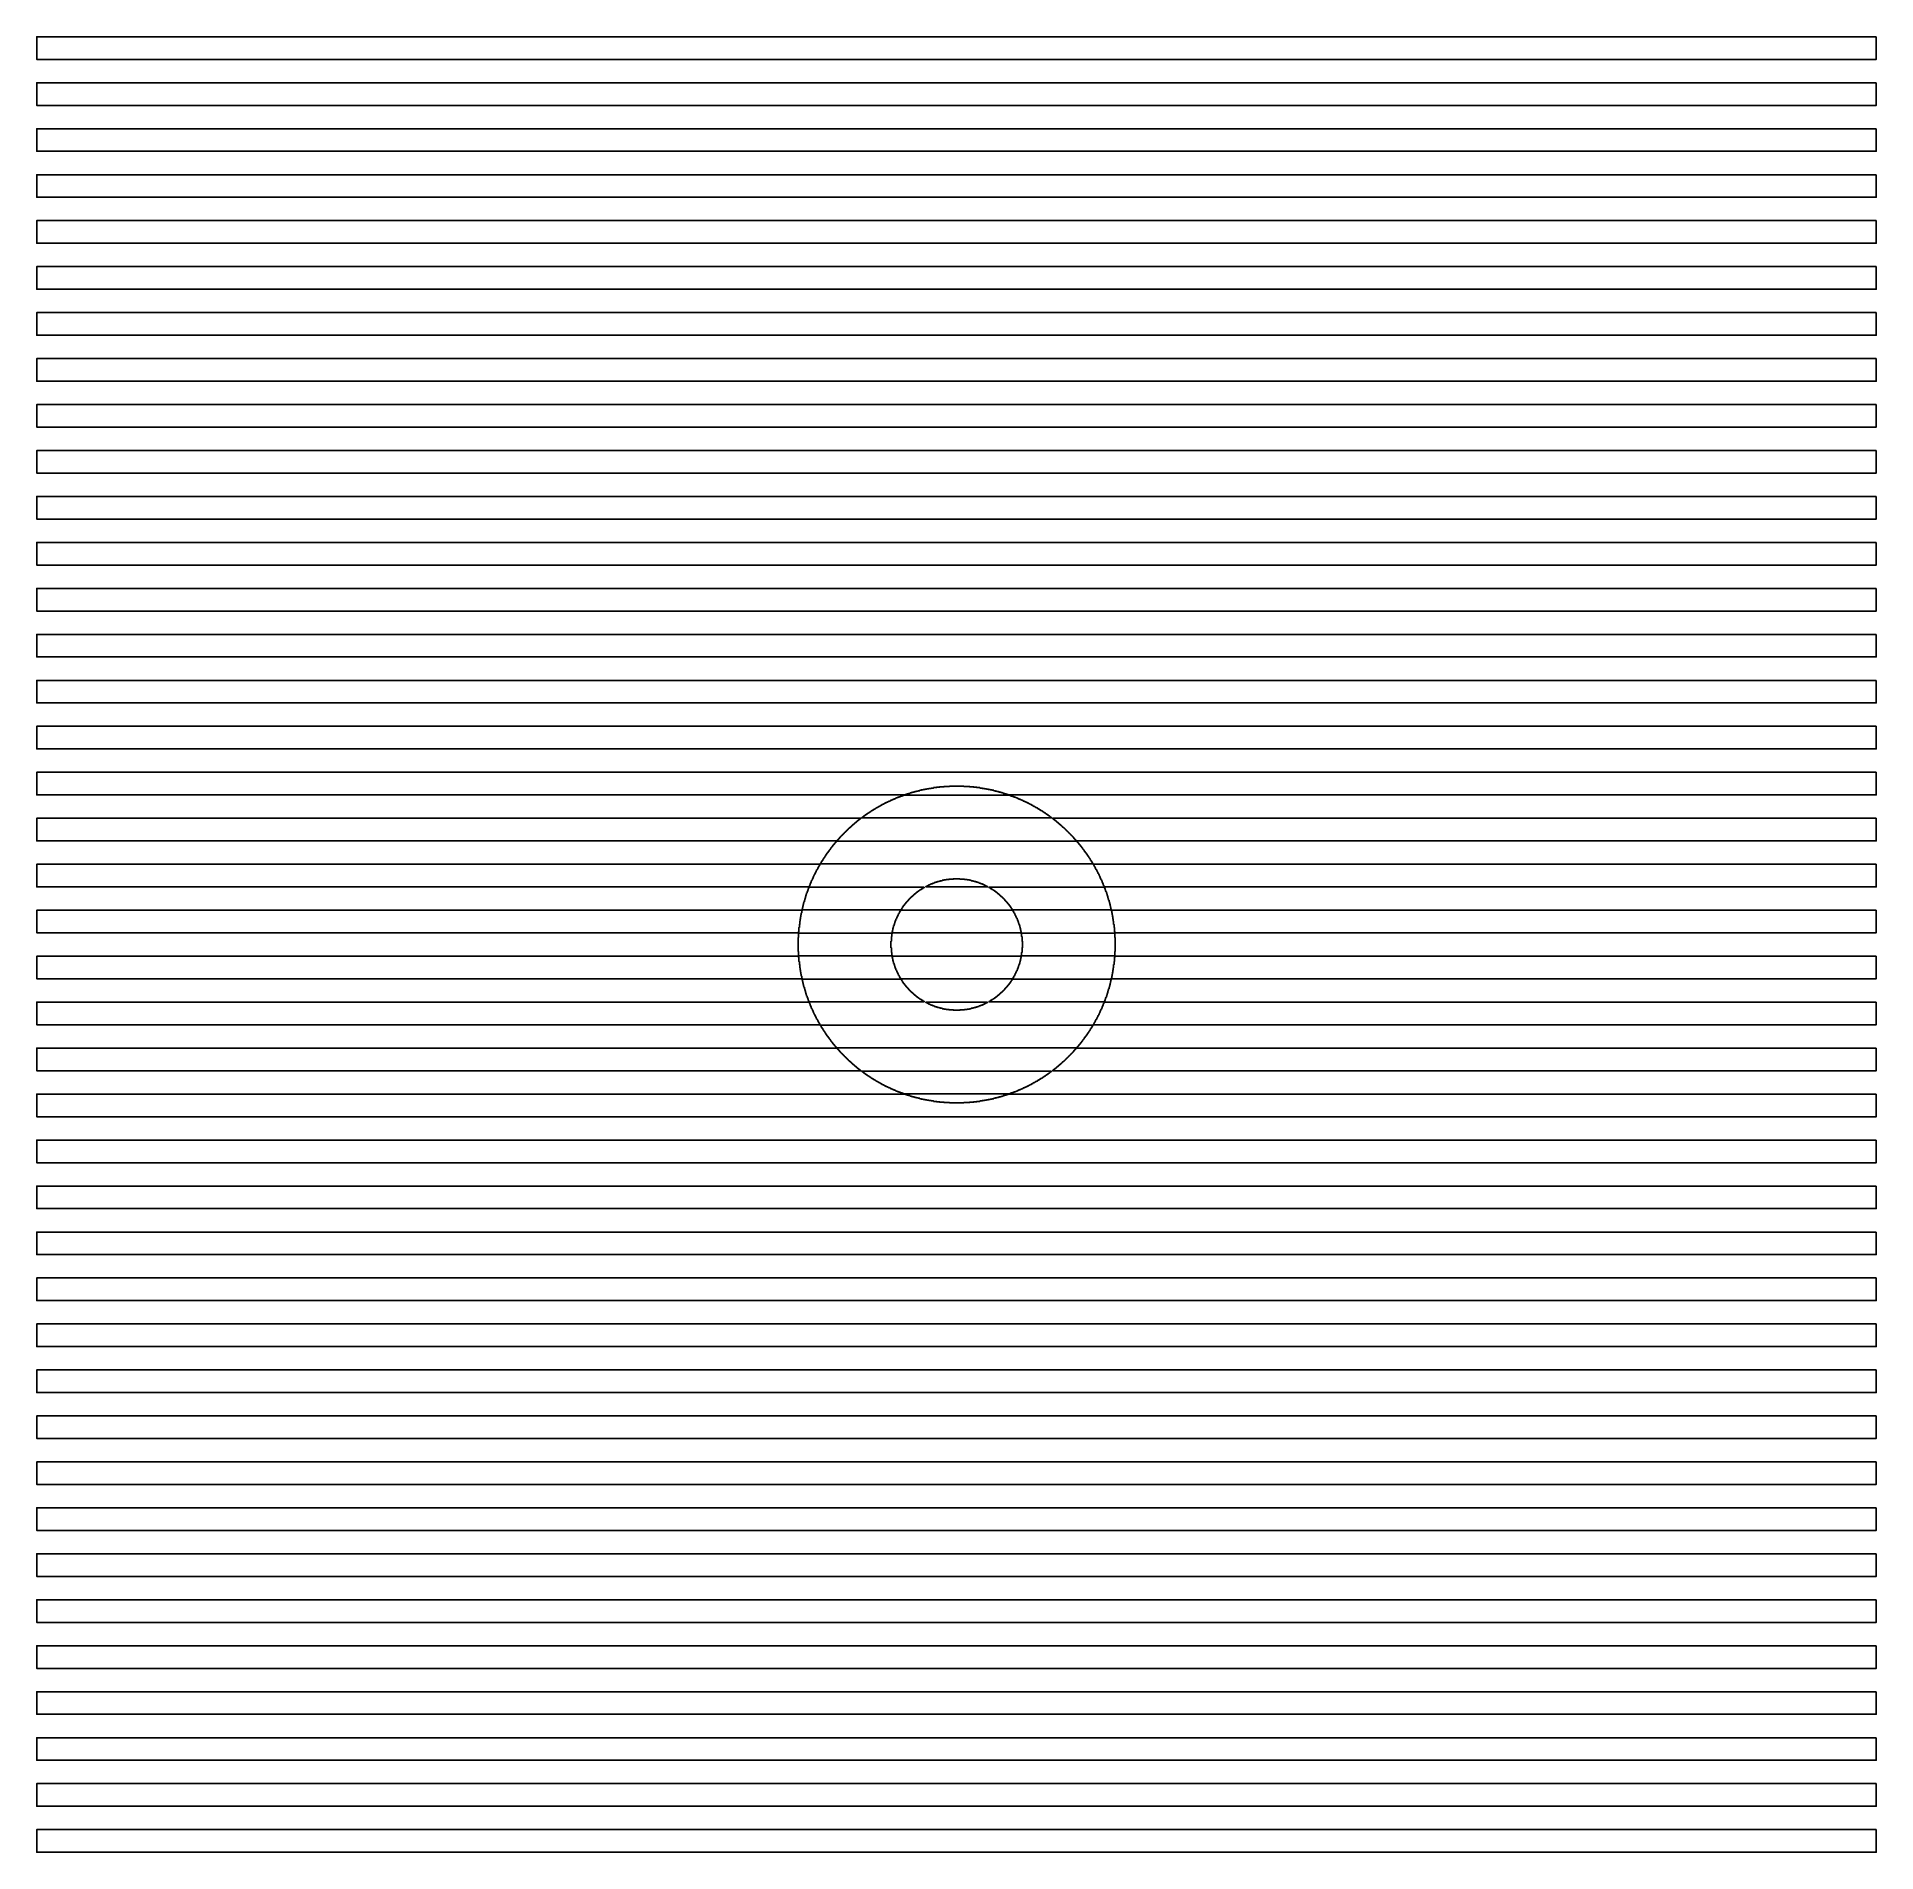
# Model space of a CAD drawing. Extents: x 600 to 5400, y 630 to 5369.
import ezdxf

# ---------------------------------------------------------------- set-up
doc = ezdxf.new("R2010")
doc.units = 0
doc.layers.add('LG_02_W500_ZP600_INV_LG', color=5, linetype='CONTINUOUS')

msp = doc.modelspace()

# ---------------------------------------------------------------- linework, layer by layer
at = {"layer": 'LG_02_W500_ZP600_INV_LG'}
for points in [[(5400, 5369), (5400, 5310), (600, 5310), (600, 5369)], [(5400, 5249), (5400, 5190), (600, 5190), (600, 5249)], [(5400, 5129), (5400, 5070), (600, 5070), (600, 5129)], [(5400, 5009), (5400, 4950), (600, 4950), (600, 5009)], [(5400, 4889), (5400, 4830), (600, 4830), (600, 4889)], [(5400, 4769), (5400, 4710), (600, 4710), (600, 4769)], [(5400, 4649), (5400, 4590), (600, 4590), (600, 4649)], [(5400, 4529), (5400, 4470), (600, 4470), (600, 4529)], [(5400, 4409), (5400, 4350), (600, 4350), (600, 4409)], [(5400, 4289), (5400, 4230), (600, 4230), (600, 4289)], [(5400, 4169), (5400, 4110), (600, 4110), (600, 4169)], [(5400, 4049), (5400, 3990), (600, 3990), (600, 4049)], [(5400, 3929), (5400, 3870), (600, 3870), (600, 3929)], [(5400, 3809), (5400, 3750), (600, 3750), (600, 3809)], [(5400, 3689), (5400, 3630), (600, 3630), (600, 3689)], [(5400, 3569), (5400, 3510), (600, 3510), (600, 3569)], [(5400, 3449), (5400, 3390), (3135, 3390), (3135, 3391), (3132, 3391), (3132, 3392), (3129, 3392), (3129, 3393), (3126, 3393), (3126, 3394), (3122, 3394), (3122, 3395), (3119, 3395), (3119, 3396), (3116, 3396), (3116, 3397), (3112, 3397), (3112, 3398), (3109, 3398), (3109, 3399), (3105, 3399), (3105, 3400), (3101, 3400), (3101, 3401), (3097, 3401), (3097, 3402), (3093, 3402), (3093, 3403), (3088, 3403), (3088, 3404), (3083, 3404), (3083, 3405), (3078, 3405), (3078, 3406), (3073, 3406), (3073, 3407), (3067, 3407), (3067, 3408), (3061, 3408), (3061, 3409), (3053, 3409), (3053, 3410), (3045, 3410), (3045, 3411), (3034, 3411), (3034, 3412), (3019, 3412), (3019, 3413), (2982, 3413), (2982, 3412), (2967, 3412), (2967, 3411), (2956, 3411), (2956, 3410), (2948, 3410), (2948, 3409), (2940, 3409), (2940, 3408), (2934, 3408), (2934, 3407), (2928, 3407), (2928, 3406), (2923, 3406), (2923, 3405), (2918, 3405), (2918, 3404), (2913, 3404), (2913, 3403), (2908, 3403), (2908, 3402), (2904, 3402), (2904, 3401), (2900, 3401), (2900, 3400), (2896, 3400), (2896, 3399), (2892, 3399), (2892, 3398), (2889, 3398), (2889, 3397), (2885, 3397), (2885, 3396), (2882, 3396), (2882, 3395), (2879, 3395), (2879, 3394), (2875, 3394), (2875, 3393), (2872, 3393), (2872, 3392), (2869, 3392), (2869, 3391), (2866, 3391), (2866, 3390), (600, 3390), (600, 3449)], [(3140, 3389), (3140, 3388), (3143, 3388), (3143, 3387), (3146, 3387), (3146, 3386), (3148, 3386), (3148, 3385), (3151, 3385), (3151, 3384), (3154, 3384), (3154, 3383), (3156, 3383), (3156, 3382), (3159, 3382), (3159, 3381), (3161, 3381), (3161, 3380), (3163, 3380), (3163, 3379), (3166, 3379), (3166, 3378), (3168, 3378), (3168, 3377), (3170, 3377), (3170, 3376), (3172, 3376), (3172, 3375), (3174, 3375), (3174, 3374), (3177, 3374), (3177, 3373), (3179, 3373), (3179, 3372), (3181, 3372), (3181, 3371), (3183, 3371), (3183, 3370), (3185, 3370), (3185, 3369), (3187, 3369), (3187, 3368), (3189, 3368), (3189, 3367), (3191, 3367), (3191, 3366), (3193, 3366), (3193, 3365), (3195, 3365), (3195, 3364), (3196, 3364), (3196, 3363), (3198, 3363), (3198, 3362), (3200, 3362), (3200, 3361), (3202, 3361), (3202, 3360), (3204, 3360), (3204, 3359), (3205, 3359), (3205, 3358), (3207, 3358), (3207, 3357), (3209, 3357), (3209, 3356), (3211, 3356), (3211, 3355), (3212, 3355), (3212, 3354), (3214, 3354), (3214, 3353), (3216, 3353), (3216, 3352), (3217, 3352), (3217, 3351), (3219, 3351), (3219, 3350), (3220, 3350), (3220, 3349), (3222, 3349), (3222, 3348), (3224, 3348), (3224, 3347), (3225, 3347), (3225, 3346), (3227, 3346), (3227, 3345), (3228, 3345), (3228, 3344), (3230, 3344), (3230, 3343), (3231, 3343), (3231, 3342), (3233, 3342), (3233, 3341), (3234, 3341), (3234, 3340), (3236, 3340), (3236, 3339), (3237, 3339), (3237, 3338), (3239, 3338), (3239, 3337), (3240, 3337), (3240, 3336), (3241, 3336), (3241, 3335), (3243, 3335), (3243, 3334), (3244, 3334), (3244, 3333), (3245, 3333), (3245, 3332), (3247, 3332), (3247, 3331), (3248, 3331), (3248, 3330), (2753, 3330), (2753, 3331), (2754, 3331), (2754, 3332), (2756, 3332), (2756, 3333), (2757, 3333), (2757, 3334), (2758, 3334), (2758, 3335), (2760, 3335), (2760, 3336), (2761, 3336), (2761, 3337), (2762, 3337), (2762, 3338), (2764, 3338), (2764, 3339), (2765, 3339), (2765, 3340), (2767, 3340), (2767, 3341), (2768, 3341), (2768, 3342), (2770, 3342), (2770, 3343), (2771, 3343), (2771, 3344), (2773, 3344), (2773, 3345), (2774, 3345), (2774, 3346), (2776, 3346), (2776, 3347), (2777, 3347), (2777, 3348), (2779, 3348), (2779, 3349), (2781, 3349), (2781, 3350), (2782, 3350), (2782, 3351), (2784, 3351), (2784, 3352), (2785, 3352), (2785, 3353), (2787, 3353), (2787, 3354), (2789, 3354), (2789, 3355), (2790, 3355), (2790, 3356), (2792, 3356), (2792, 3357), (2794, 3357), (2794, 3358), (2796, 3358), (2796, 3359), (2797, 3359), (2797, 3360), (2799, 3360), (2799, 3361), (2801, 3361), (2801, 3362), (2803, 3362), (2803, 3363), (2805, 3363), (2805, 3364), (2806, 3364), (2806, 3365), (2808, 3365), (2808, 3366), (2810, 3366), (2810, 3367), (2812, 3367), (2812, 3368), (2814, 3368), (2814, 3369), (2816, 3369), (2816, 3370), (2818, 3370), (2818, 3371), (2820, 3371), (2820, 3372), (2822, 3372), (2822, 3373), (2824, 3373), (2824, 3374), (2827, 3374), (2827, 3375), (2829, 3375), (2829, 3376), (2831, 3376), (2831, 3377), (2833, 3377), (2833, 3378), (2835, 3378), (2835, 3379), (2838, 3379), (2838, 3380), (2840, 3380), (2840, 3381), (2842, 3381), (2842, 3382), (2845, 3382), (2845, 3383), (2847, 3383), (2847, 3384), (2850, 3384), (2850, 3385), (2853, 3385), (2853, 3386), (2855, 3386), (2855, 3387), (2858, 3387), (2858, 3388), (2861, 3388), (2861, 3389)], [(2750, 3329), (2750, 3328), (2749, 3328), (2749, 3327), (2748, 3327), (2748, 3326), (2746, 3326), (2746, 3325), (2745, 3325), (2745, 3324), (2744, 3324), (2744, 3323), (2742, 3323), (2742, 3322), (2741, 3322), (2741, 3321), (2740, 3321), (2740, 3320), (2739, 3320), (2739, 3319), (2738, 3319), (2738, 3318), (2736, 3318), (2736, 3317), (2735, 3317), (2735, 3316), (2734, 3316), (2734, 3315), (2733, 3315), (2733, 3314), (2732, 3314), (2732, 3313), (2730, 3313), (2730, 3312), (2729, 3312), (2729, 3311), (2728, 3311), (2728, 3310), (2727, 3310), (2727, 3309), (2726, 3309), (2726, 3308), (2725, 3308), (2725, 3307), (2724, 3307), (2724, 3306), (2723, 3306), (2723, 3305), (2721, 3305), (2721, 3304), (2720, 3304), (2720, 3303), (2719, 3303), (2719, 3302), (2718, 3302), (2718, 3301), (2717, 3301), (2717, 3300), (2716, 3300), (2716, 3299), (2715, 3299), (2715, 3298), (2714, 3298), (2714, 3297), (2713, 3297), (2713, 3296), (2712, 3296), (2712, 3295), (2711, 3295), (2711, 3294), (2710, 3294), (2710, 3293), (2709, 3293), (2709, 3292), (2708, 3292), (2708, 3291), (2707, 3291), (2707, 3290), (2706, 3290), (2706, 3289), (2705, 3289), (2705, 3288), (2704, 3288), (2704, 3287), (2703, 3287), (2703, 3286), (2702, 3286), (2702, 3285), (2701, 3285), (2701, 3284), (2700, 3284), (2700, 3283), (2699, 3283), (2699, 3282), (2698, 3282), (2698, 3281), (2697, 3281), (2697, 3280), (2696, 3280), (2696, 3279), (2695, 3279), (2695, 3277), (2694, 3277), (2694, 3276), (2693, 3276), (2693, 3275), (2692, 3275), (2692, 3274), (2691, 3274), (2691, 3273), (2690, 3273), (2690, 3272), (2689, 3272), (2689, 3271), (2688, 3271), (2688, 3270), (600, 3270), (600, 3329)], [(5400, 3329), (5400, 3270), (3313, 3270), (3313, 3271), (3312, 3271), (3312, 3272), (3311, 3272), (3311, 3273), (3310, 3273), (3310, 3274), (3309, 3274), (3309, 3275), (3308, 3275), (3308, 3276), (3307, 3276), (3307, 3277), (3306, 3277), (3306, 3279), (3305, 3279), (3305, 3280), (3304, 3280), (3304, 3281), (3303, 3281), (3303, 3282), (3302, 3282), (3302, 3283), (3301, 3283), (3301, 3284), (3300, 3284), (3300, 3285), (3299, 3285), (3299, 3286), (3298, 3286), (3298, 3287), (3297, 3287), (3297, 3288), (3296, 3288), (3296, 3289), (3295, 3289), (3295, 3290), (3294, 3290), (3294, 3291), (3293, 3291), (3293, 3292), (3292, 3292), (3292, 3293), (3291, 3293), (3291, 3294), (3290, 3294), (3290, 3295), (3289, 3295), (3289, 3296), (3288, 3296), (3288, 3297), (3287, 3297), (3287, 3298), (3286, 3298), (3286, 3299), (3285, 3299), (3285, 3300), (3284, 3300), (3284, 3301), (3283, 3301), (3283, 3302), (3282, 3302), (3282, 3303), (3281, 3303), (3281, 3304), (3280, 3304), (3280, 3305), (3278, 3305), (3278, 3306), (3277, 3306), (3277, 3307), (3276, 3307), (3276, 3308), (3275, 3308), (3275, 3309), (3274, 3309), (3274, 3310), (3273, 3310), (3273, 3311), (3272, 3311), (3272, 3312), (3271, 3312), (3271, 3313), (3269, 3313), (3269, 3314), (3268, 3314), (3268, 3315), (3267, 3315), (3267, 3316), (3266, 3316), (3266, 3317), (3265, 3317), (3265, 3318), (3263, 3318), (3263, 3319), (3262, 3319), (3262, 3320), (3261, 3320), (3261, 3321), (3260, 3321), (3260, 3322), (3259, 3322), (3259, 3323), (3257, 3323), (3257, 3324), (3256, 3324), (3256, 3325), (3255, 3325), (3255, 3326), (3253, 3326), (3253, 3327), (3252, 3327), (3252, 3328), (3251, 3328), (3251, 3329)], [(3314, 3269), (3314, 3268), (3315, 3268), (3315, 3267), (3316, 3267), (3316, 3266), (3317, 3266), (3317, 3265), (3318, 3265), (3318, 3264), (3319, 3264), (3319, 3262), (3320, 3262), (3320, 3261), (3321, 3261), (3321, 3260), (3322, 3260), (3322, 3259), (3323, 3259), (3323, 3258), (3324, 3258), (3324, 3256), (3325, 3256), (3325, 3255), (3326, 3255), (3326, 3254), (3327, 3254), (3327, 3252), (3328, 3252), (3328, 3251), (3329, 3251), (3329, 3250), (3330, 3250), (3330, 3248), (3331, 3248), (3331, 3247), (3332, 3247), (3332, 3246), (3333, 3246), (3333, 3244), (3334, 3244), (3334, 3243), (3335, 3243), (3335, 3242), (3336, 3242), (3336, 3240), (3337, 3240), (3337, 3239), (3338, 3239), (3338, 3238), (3339, 3238), (3339, 3236), (3340, 3236), (3340, 3235), (3341, 3235), (3341, 3233), (3342, 3233), (3342, 3232), (3343, 3232), (3343, 3230), (3344, 3230), (3344, 3229), (3345, 3229), (3345, 3227), (3346, 3227), (3346, 3226), (3347, 3226), (3347, 3224), (3348, 3224), (3348, 3223), (3349, 3223), (3349, 3221), (3350, 3221), (3350, 3219), (3351, 3219), (3351, 3218), (3352, 3218), (3352, 3216), (3353, 3216), (3353, 3215), (3354, 3215), (3354, 3213), (3355, 3213), (3355, 3211), (3356, 3211), (3356, 3210), (2645, 3210), (2645, 3211), (2646, 3211), (2646, 3213), (2647, 3213), (2647, 3215), (2648, 3215), (2648, 3216), (2649, 3216), (2649, 3218), (2650, 3218), (2650, 3219), (2651, 3219), (2651, 3221), (2652, 3221), (2652, 3223), (2653, 3223), (2653, 3224), (2654, 3224), (2654, 3226), (2655, 3226), (2655, 3227), (2656, 3227), (2656, 3229), (2657, 3229), (2657, 3230), (2658, 3230), (2658, 3232), (2659, 3232), (2659, 3233), (2660, 3233), (2660, 3235), (2661, 3235), (2661, 3236), (2662, 3236), (2662, 3238), (2663, 3238), (2663, 3239), (2664, 3239), (2664, 3240), (2665, 3240), (2665, 3242), (2666, 3242), (2666, 3243), (2667, 3243), (2667, 3244), (2668, 3244), (2668, 3246), (2669, 3246), (2669, 3247), (2670, 3247), (2670, 3248), (2671, 3248), (2671, 3250), (2672, 3250), (2672, 3251), (2673, 3251), (2673, 3252), (2674, 3252), (2674, 3254), (2675, 3254), (2675, 3255), (2676, 3255), (2676, 3256), (2677, 3256), (2677, 3258), (2678, 3258), (2678, 3259), (2679, 3259), (2679, 3260), (2680, 3260), (2680, 3261), (2681, 3261), (2681, 3262), (2682, 3262), (2682, 3264), (2683, 3264), (2683, 3265), (2684, 3265), (2684, 3266), (2685, 3266), (2685, 3267), (2686, 3267), (2686, 3268), (2687, 3268), (2687, 3269)], [(2644, 3209), (2644, 3208), (2643, 3208), (2643, 3206), (2642, 3206), (2642, 3204), (2641, 3204), (2641, 3203), (2640, 3203), (2640, 3201), (2639, 3201), (2639, 3199), (2638, 3199), (2638, 3197), (2637, 3197), (2637, 3195), (2636, 3195), (2636, 3194), (2635, 3194), (2635, 3192), (2634, 3192), (2634, 3190), (2633, 3190), (2633, 3188), (2632, 3188), (2632, 3186), (2631, 3186), (2631, 3184), (2630, 3184), (2630, 3182), (2629, 3182), (2629, 3180), (2628, 3180), (2628, 3178), (2627, 3178), (2627, 3176), (2626, 3176), (2626, 3173), (2625, 3173), (2625, 3171), (2624, 3171), (2624, 3169), (2623, 3169), (2623, 3167), (2622, 3167), (2622, 3165), (2621, 3165), (2621, 3162), (2620, 3162), (2620, 3160), (2619, 3160), (2619, 3158), (2618, 3158), (2618, 3155), (2617, 3155), (2617, 3153), (2616, 3153), (2616, 3150), (600, 3150), (600, 3209)], [(3009, 3171), (3009, 3170), (3021, 3170), (3021, 3169), (3028, 3169), (3028, 3168), (3034, 3168), (3034, 3167), (3038, 3167), (3038, 3166), (3043, 3166), (3043, 3165), (3046, 3165), (3046, 3164), (3050, 3164), (3050, 3163), (3053, 3163), (3053, 3162), (3056, 3162), (3056, 3161), (3059, 3161), (3059, 3160), (3062, 3160), (3062, 3159), (3064, 3159), (3064, 3158), (3067, 3158), (3067, 3157), (3069, 3157), (3069, 3156), (3071, 3156), (3071, 3155), (3073, 3155), (3073, 3154), (3075, 3154), (3075, 3153), (3077, 3153), (3077, 3152), (3079, 3152), (3079, 3151), (3081, 3151), (3081, 3150), (2920, 3150), (2920, 3151), (2922, 3151), (2922, 3152), (2924, 3152), (2924, 3153), (2926, 3153), (2926, 3154), (2928, 3154), (2928, 3155), (2930, 3155), (2930, 3156), (2932, 3156), (2932, 3157), (2934, 3157), (2934, 3158), (2937, 3158), (2937, 3159), (2939, 3159), (2939, 3160), (2942, 3160), (2942, 3161), (2945, 3161), (2945, 3162), (2948, 3162), (2948, 3163), (2951, 3163), (2951, 3164), (2955, 3164), (2955, 3165), (2958, 3165), (2958, 3166), (2963, 3166), (2963, 3167), (2967, 3167), (2967, 3168), (2973, 3168), (2973, 3169), (2980, 3169), (2980, 3170), (2992, 3170), (2992, 3171)], [(5400, 3209), (5400, 3150), (3385, 3150), (3385, 3153), (3384, 3153), (3384, 3155), (3383, 3155), (3383, 3158), (3382, 3158), (3382, 3160), (3381, 3160), (3381, 3162), (3380, 3162), (3380, 3165), (3379, 3165), (3379, 3167), (3378, 3167), (3378, 3169), (3377, 3169), (3377, 3171), (3376, 3171), (3376, 3173), (3375, 3173), (3375, 3176), (3374, 3176), (3374, 3178), (3373, 3178), (3373, 3180), (3372, 3180), (3372, 3182), (3371, 3182), (3371, 3184), (3370, 3184), (3370, 3186), (3369, 3186), (3369, 3188), (3368, 3188), (3368, 3190), (3367, 3190), (3367, 3192), (3366, 3192), (3366, 3194), (3365, 3194), (3365, 3195), (3364, 3195), (3364, 3197), (3363, 3197), (3363, 3199), (3362, 3199), (3362, 3201), (3361, 3201), (3361, 3203), (3360, 3203), (3360, 3204), (3359, 3204), (3359, 3206), (3358, 3206), (3358, 3208), (3357, 3208), (3357, 3209)], [(2916, 3149), (2916, 3148), (2914, 3148), (2914, 3147), (2913, 3147), (2913, 3146), (2911, 3146), (2911, 3145), (2909, 3145), (2909, 3144), (2908, 3144), (2908, 3143), (2906, 3143), (2906, 3142), (2905, 3142), (2905, 3141), (2903, 3141), (2903, 3140), (2902, 3140), (2902, 3139), (2900, 3139), (2900, 3138), (2899, 3138), (2899, 3137), (2898, 3137), (2898, 3136), (2896, 3136), (2896, 3135), (2895, 3135), (2895, 3134), (2894, 3134), (2894, 3133), (2893, 3133), (2893, 3132), (2891, 3132), (2891, 3131), (2890, 3131), (2890, 3130), (2889, 3130), (2889, 3129), (2888, 3129), (2888, 3128), (2887, 3128), (2887, 3127), (2886, 3127), (2886, 3126), (2885, 3126), (2885, 3125), (2883, 3125), (2883, 3124), (2882, 3124), (2882, 3123), (2881, 3123), (2881, 3122), (2880, 3122), (2880, 3121), (2879, 3121), (2879, 3120), (2878, 3120), (2878, 3119), (2877, 3119), (2877, 3118), (2876, 3118), (2876, 3117), (2875, 3117), (2875, 3115), (2874, 3115), (2874, 3114), (2873, 3114), (2873, 3113), (2872, 3113), (2872, 3112), (2871, 3112), (2871, 3111), (2870, 3111), (2870, 3110), (2869, 3110), (2869, 3109), (2868, 3109), (2868, 3107), (2867, 3107), (2867, 3106), (2866, 3106), (2866, 3105), (2865, 3105), (2865, 3104), (2864, 3104), (2864, 3102), (2863, 3102), (2863, 3101), (2862, 3101), (2862, 3100), (2861, 3100), (2861, 3098), (2860, 3098), (2860, 3097), (2859, 3097), (2859, 3095), (2858, 3095), (2858, 3094), (2857, 3094), (2857, 3092), (2856, 3092), (2856, 3091), (2855, 3091), (2855, 3090), (2597, 3090), (2597, 3092), (2598, 3092), (2598, 3096), (2599, 3096), (2599, 3100), (2600, 3100), (2600, 3104), (2601, 3104), (2601, 3108), (2602, 3108), (2602, 3111), (2603, 3111), (2603, 3115), (2604, 3115), (2604, 3118), (2605, 3118), (2605, 3121), (2606, 3121), (2606, 3125), (2607, 3125), (2607, 3128), (2608, 3128), (2608, 3131), (2609, 3131), (2609, 3134), (2610, 3134), (2610, 3137), (2611, 3137), (2611, 3139), (2612, 3139), (2612, 3142), (2613, 3142), (2613, 3145), (2614, 3145), (2614, 3147), (2615, 3147), (2615, 3149)], [(3386, 3149), (3386, 3147), (3387, 3147), (3387, 3145), (3388, 3145), (3388, 3142), (3389, 3142), (3389, 3139), (3390, 3139), (3390, 3137), (3391, 3137), (3391, 3134), (3392, 3134), (3392, 3131), (3393, 3131), (3393, 3128), (3394, 3128), (3394, 3125), (3395, 3125), (3395, 3121), (3396, 3121), (3396, 3118), (3397, 3118), (3397, 3115), (3398, 3115), (3398, 3111), (3399, 3111), (3399, 3108), (3400, 3108), (3400, 3104), (3401, 3104), (3401, 3100), (3402, 3100), (3402, 3096), (3403, 3096), (3403, 3092), (3404, 3092), (3404, 3090), (3146, 3090), (3146, 3091), (3145, 3091), (3145, 3092), (3144, 3092), (3144, 3094), (3143, 3094), (3143, 3095), (3142, 3095), (3142, 3097), (3141, 3097), (3141, 3098), (3140, 3098), (3140, 3100), (3139, 3100), (3139, 3101), (3138, 3101), (3138, 3102), (3137, 3102), (3137, 3104), (3136, 3104), (3136, 3105), (3135, 3105), (3135, 3106), (3134, 3106), (3134, 3107), (3133, 3107), (3133, 3109), (3132, 3109), (3132, 3110), (3131, 3110), (3131, 3111), (3130, 3111), (3130, 3112), (3129, 3112), (3129, 3113), (3128, 3113), (3128, 3114), (3127, 3114), (3127, 3115), (3126, 3115), (3126, 3117), (3125, 3117), (3125, 3118), (3124, 3118), (3124, 3119), (3123, 3119), (3123, 3120), (3122, 3120), (3122, 3121), (3121, 3121), (3121, 3122), (3120, 3122), (3120, 3123), (3119, 3123), (3119, 3124), (3118, 3124), (3118, 3125), (3116, 3125), (3116, 3126), (3115, 3126), (3115, 3127), (3114, 3127), (3114, 3128), (3113, 3128), (3113, 3129), (3112, 3129), (3112, 3130), (3111, 3130), (3111, 3131), (3110, 3131), (3110, 3132), (3108, 3132), (3108, 3133), (3107, 3133), (3107, 3134), (3106, 3134), (3106, 3135), (3105, 3135), (3105, 3136), (3103, 3136), (3103, 3137), (3102, 3137), (3102, 3138), (3101, 3138), (3101, 3139), (3099, 3139), (3099, 3140), (3098, 3140), (3098, 3141), (3096, 3141), (3096, 3142), (3095, 3142), (3095, 3143), (3093, 3143), (3093, 3144), (3092, 3144), (3092, 3145), (3090, 3145), (3090, 3146), (3088, 3146), (3088, 3147), (3087, 3147), (3087, 3148), (3085, 3148), (3085, 3149)], [(2597, 3089), (2597, 3087), (2596, 3087), (2596, 3082), (2595, 3082), (2595, 3077), (2594, 3077), (2594, 3072), (2593, 3072), (2593, 3066), (2592, 3066), (2592, 3060), (2591, 3060), (2591, 3052), (2590, 3052), (2590, 3044), (2589, 3044), (2589, 3033), (2588, 3033), (2588, 3030), (600, 3030), (600, 3089)], [(3147, 3089), (3147, 3087), (3148, 3087), (3148, 3086), (3149, 3086), (3149, 3084), (3150, 3084), (3150, 3082), (3151, 3082), (3151, 3080), (3152, 3080), (3152, 3078), (3153, 3078), (3153, 3076), (3154, 3076), (3154, 3074), (3155, 3074), (3155, 3072), (3156, 3072), (3156, 3070), (3157, 3070), (3157, 3068), (3158, 3068), (3158, 3066), (3159, 3066), (3159, 3063), (3160, 3063), (3160, 3061), (3161, 3061), (3161, 3058), (3162, 3058), (3162, 3055), (3163, 3055), (3163, 3052), (3164, 3052), (3164, 3049), (3165, 3049), (3165, 3045), (3166, 3045), (3166, 3042), (3167, 3042), (3167, 3037), (3168, 3037), (3168, 3033), (3169, 3033), (3169, 3030), (2832, 3030), (2832, 3033), (2833, 3033), (2833, 3037), (2834, 3037), (2834, 3042), (2835, 3042), (2835, 3045), (2836, 3045), (2836, 3049), (2837, 3049), (2837, 3052), (2838, 3052), (2838, 3055), (2839, 3055), (2839, 3058), (2840, 3058), (2840, 3061), (2841, 3061), (2841, 3063), (2842, 3063), (2842, 3066), (2843, 3066), (2843, 3068), (2844, 3068), (2844, 3070), (2845, 3070), (2845, 3072), (2846, 3072), (2846, 3074), (2847, 3074), (2847, 3076), (2848, 3076), (2848, 3078), (2849, 3078), (2849, 3080), (2850, 3080), (2850, 3082), (2851, 3082), (2851, 3084), (2852, 3084), (2852, 3086), (2853, 3086), (2853, 3087), (2854, 3087), (2854, 3089)], [(5400, 3089), (5400, 3030), (3413, 3030), (3413, 3033), (3412, 3033), (3412, 3044), (3411, 3044), (3411, 3052), (3410, 3052), (3410, 3060), (3409, 3060), (3409, 3066), (3408, 3066), (3408, 3072), (3407, 3072), (3407, 3077), (3406, 3077), (3406, 3082), (3405, 3082), (3405, 3087), (3404, 3087), (3404, 3089)], [(2832, 3029), (2832, 3027), (2831, 3027), (2831, 3020), (2830, 3020), (2830, 3008), (2829, 3008), (2829, 2991), (2830, 2991), (2830, 2979), (2831, 2979), (2831, 2972), (2832, 2972), (2832, 2970), (2588, 2970), (2588, 2981), (2587, 2981), (2587, 3018), (2588, 3018), (2588, 3029)], [(3413, 3029), (3413, 3018), (3414, 3018), (3414, 2981), (3413, 2981), (3413, 2970), (3169, 2970), (3169, 2972), (3170, 2972), (3170, 2979), (3171, 2979), (3171, 2991), (3172, 2991), (3172, 3008), (3171, 3008), (3171, 3020), (3170, 3020), (3170, 3027), (3169, 3027), (3169, 3029)], [(2588, 2969), (2588, 2966), (2589, 2966), (2589, 2955), (2590, 2955), (2590, 2947), (2591, 2947), (2591, 2939), (2592, 2939), (2592, 2933), (2593, 2933), (2593, 2927), (2594, 2927), (2594, 2922), (2595, 2922), (2595, 2917), (2596, 2917), (2596, 2912), (2597, 2912), (2597, 2910), (600, 2910), (600, 2969)], [(3169, 2969), (3169, 2966), (3168, 2966), (3168, 2962), (3167, 2962), (3167, 2957), (3166, 2957), (3166, 2954), (3165, 2954), (3165, 2950), (3164, 2950), (3164, 2947), (3163, 2947), (3163, 2944), (3162, 2944), (3162, 2941), (3161, 2941), (3161, 2938), (3160, 2938), (3160, 2936), (3159, 2936), (3159, 2933), (3158, 2933), (3158, 2931), (3157, 2931), (3157, 2929), (3156, 2929), (3156, 2927), (3155, 2927), (3155, 2925), (3154, 2925), (3154, 2923), (3153, 2923), (3153, 2921), (3152, 2921), (3152, 2919), (3151, 2919), (3151, 2917), (3150, 2917), (3150, 2915), (3149, 2915), (3149, 2913), (3148, 2913), (3148, 2912), (3147, 2912), (3147, 2910), (2854, 2910), (2854, 2912), (2853, 2912), (2853, 2913), (2852, 2913), (2852, 2915), (2851, 2915), (2851, 2917), (2850, 2917), (2850, 2919), (2849, 2919), (2849, 2921), (2848, 2921), (2848, 2923), (2847, 2923), (2847, 2925), (2846, 2925), (2846, 2927), (2845, 2927), (2845, 2929), (2844, 2929), (2844, 2931), (2843, 2931), (2843, 2933), (2842, 2933), (2842, 2936), (2841, 2936), (2841, 2938), (2840, 2938), (2840, 2941), (2839, 2941), (2839, 2944), (2838, 2944), (2838, 2947), (2837, 2947), (2837, 2950), (2836, 2950), (2836, 2954), (2835, 2954), (2835, 2957), (2834, 2957), (2834, 2962), (2833, 2962), (2833, 2966), (2832, 2966), (2832, 2969)], [(5400, 2969), (5400, 2910), (3404, 2910), (3404, 2912), (3405, 2912), (3405, 2917), (3406, 2917), (3406, 2922), (3407, 2922), (3407, 2927), (3408, 2927), (3408, 2933), (3409, 2933), (3409, 2939), (3410, 2939), (3410, 2947), (3411, 2947), (3411, 2955), (3412, 2955), (3412, 2966), (3413, 2966), (3413, 2969)], [(2855, 2909), (2855, 2908), (2856, 2908), (2856, 2907), (2857, 2907), (2857, 2905), (2858, 2905), (2858, 2904), (2859, 2904), (2859, 2902), (2860, 2902), (2860, 2901), (2861, 2901), (2861, 2899), (2862, 2899), (2862, 2898), (2863, 2898), (2863, 2897), (2864, 2897), (2864, 2895), (2865, 2895), (2865, 2894), (2866, 2894), (2866, 2893), (2867, 2893), (2867, 2892), (2868, 2892), (2868, 2890), (2869, 2890), (2869, 2889), (2870, 2889), (2870, 2888), (2871, 2888), (2871, 2887), (2872, 2887), (2872, 2886), (2873, 2886), (2873, 2885), (2874, 2885), (2874, 2884), (2875, 2884), (2875, 2882), (2876, 2882), (2876, 2881), (2877, 2881), (2877, 2880), (2878, 2880), (2878, 2879), (2879, 2879), (2879, 2878), (2880, 2878), (2880, 2877), (2881, 2877), (2881, 2876), (2882, 2876), (2882, 2875), (2883, 2875), (2883, 2874), (2885, 2874), (2885, 2873), (2886, 2873), (2886, 2872), (2887, 2872), (2887, 2871), (2888, 2871), (2888, 2870), (2889, 2870), (2889, 2869), (2890, 2869), (2890, 2868), (2891, 2868), (2891, 2867), (2893, 2867), (2893, 2866), (2894, 2866), (2894, 2865), (2895, 2865), (2895, 2864), (2896, 2864), (2896, 2863), (2898, 2863), (2898, 2862), (2899, 2862), (2899, 2861), (2900, 2861), (2900, 2860), (2902, 2860), (2902, 2859), (2903, 2859), (2903, 2858), (2905, 2858), (2905, 2857), (2906, 2857), (2906, 2856), (2908, 2856), (2908, 2855), (2909, 2855), (2909, 2854), (2911, 2854), (2911, 2853), (2913, 2853), (2913, 2852), (2914, 2852), (2914, 2851), (2916, 2851), (2916, 2850), (2615, 2850), (2615, 2852), (2614, 2852), (2614, 2854), (2613, 2854), (2613, 2857), (2612, 2857), (2612, 2860), (2611, 2860), (2611, 2862), (2610, 2862), (2610, 2865), (2609, 2865), (2609, 2868), (2608, 2868), (2608, 2871), (2607, 2871), (2607, 2874), (2606, 2874), (2606, 2878), (2605, 2878), (2605, 2881), (2604, 2881), (2604, 2884), (2603, 2884), (2603, 2888), (2602, 2888), (2602, 2891), (2601, 2891), (2601, 2895), (2600, 2895), (2600, 2899), (2599, 2899), (2599, 2903), (2598, 2903), (2598, 2907), (2597, 2907), (2597, 2909)], [(3404, 2909), (3404, 2907), (3403, 2907), (3403, 2903), (3402, 2903), (3402, 2899), (3401, 2899), (3401, 2895), (3400, 2895), (3400, 2891), (3399, 2891), (3399, 2888), (3398, 2888), (3398, 2884), (3397, 2884), (3397, 2881), (3396, 2881), (3396, 2878), (3395, 2878), (3395, 2874), (3394, 2874), (3394, 2871), (3393, 2871), (3393, 2868), (3392, 2868), (3392, 2865), (3391, 2865), (3391, 2862), (3390, 2862), (3390, 2860), (3389, 2860), (3389, 2857), (3388, 2857), (3388, 2854), (3387, 2854), (3387, 2852), (3386, 2852), (3386, 2850), (3085, 2850), (3085, 2851), (3087, 2851), (3087, 2852), (3088, 2852), (3088, 2853), (3090, 2853), (3090, 2854), (3092, 2854), (3092, 2855), (3093, 2855), (3093, 2856), (3095, 2856), (3095, 2857), (3096, 2857), (3096, 2858), (3098, 2858), (3098, 2859), (3099, 2859), (3099, 2860), (3101, 2860), (3101, 2861), (3102, 2861), (3102, 2862), (3103, 2862), (3103, 2863), (3105, 2863), (3105, 2864), (3106, 2864), (3106, 2865), (3107, 2865), (3107, 2866), (3108, 2866), (3108, 2867), (3110, 2867), (3110, 2868), (3111, 2868), (3111, 2869), (3112, 2869), (3112, 2870), (3113, 2870), (3113, 2871), (3114, 2871), (3114, 2872), (3115, 2872), (3115, 2873), (3116, 2873), (3116, 2874), (3118, 2874), (3118, 2875), (3119, 2875), (3119, 2876), (3120, 2876), (3120, 2877), (3121, 2877), (3121, 2878), (3122, 2878), (3122, 2879), (3123, 2879), (3123, 2880), (3124, 2880), (3124, 2881), (3125, 2881), (3125, 2882), (3126, 2882), (3126, 2884), (3127, 2884), (3127, 2885), (3128, 2885), (3128, 2886), (3129, 2886), (3129, 2887), (3130, 2887), (3130, 2888), (3131, 2888), (3131, 2889), (3132, 2889), (3132, 2890), (3133, 2890), (3133, 2892), (3134, 2892), (3134, 2893), (3135, 2893), (3135, 2894), (3136, 2894), (3136, 2895), (3137, 2895), (3137, 2897), (3138, 2897), (3138, 2898), (3139, 2898), (3139, 2899), (3140, 2899), (3140, 2901), (3141, 2901), (3141, 2902), (3142, 2902), (3142, 2904), (3143, 2904), (3143, 2905), (3144, 2905), (3144, 2907), (3145, 2907), (3145, 2908), (3146, 2908), (3146, 2909)], [(2616, 2849), (2616, 2846), (2617, 2846), (2617, 2844), (2618, 2844), (2618, 2841), (2619, 2841), (2619, 2839), (2620, 2839), (2620, 2837), (2621, 2837), (2621, 2834), (2622, 2834), (2622, 2832), (2623, 2832), (2623, 2830), (2624, 2830), (2624, 2828), (2625, 2828), (2625, 2826), (2626, 2826), (2626, 2823), (2627, 2823), (2627, 2821), (2628, 2821), (2628, 2819), (2629, 2819), (2629, 2817), (2630, 2817), (2630, 2815), (2631, 2815), (2631, 2813), (2632, 2813), (2632, 2811), (2633, 2811), (2633, 2809), (2634, 2809), (2634, 2807), (2635, 2807), (2635, 2805), (2636, 2805), (2636, 2804), (2637, 2804), (2637, 2802), (2638, 2802), (2638, 2800), (2639, 2800), (2639, 2798), (2640, 2798), (2640, 2796), (2641, 2796), (2641, 2795), (2642, 2795), (2642, 2793), (2643, 2793), (2643, 2791), (2644, 2791), (2644, 2790), (600, 2790), (600, 2849)], [(3081, 2849), (3081, 2848), (3079, 2848), (3079, 2847), (3077, 2847), (3077, 2846), (3075, 2846), (3075, 2845), (3073, 2845), (3073, 2844), (3071, 2844), (3071, 2843), (3069, 2843), (3069, 2842), (3067, 2842), (3067, 2841), (3064, 2841), (3064, 2840), (3062, 2840), (3062, 2839), (3059, 2839), (3059, 2838), (3056, 2838), (3056, 2837), (3053, 2837), (3053, 2836), (3050, 2836), (3050, 2835), (3046, 2835), (3046, 2834), (3043, 2834), (3043, 2833), (3038, 2833), (3038, 2832), (3034, 2832), (3034, 2831), (3028, 2831), (3028, 2830), (3021, 2830), (3021, 2829), (3009, 2829), (3009, 2828), (2992, 2828), (2992, 2829), (2980, 2829), (2980, 2830), (2973, 2830), (2973, 2831), (2967, 2831), (2967, 2832), (2963, 2832), (2963, 2833), (2958, 2833), (2958, 2834), (2955, 2834), (2955, 2835), (2951, 2835), (2951, 2836), (2948, 2836), (2948, 2837), (2945, 2837), (2945, 2838), (2942, 2838), (2942, 2839), (2939, 2839), (2939, 2840), (2937, 2840), (2937, 2841), (2934, 2841), (2934, 2842), (2932, 2842), (2932, 2843), (2930, 2843), (2930, 2844), (2928, 2844), (2928, 2845), (2926, 2845), (2926, 2846), (2924, 2846), (2924, 2847), (2922, 2847), (2922, 2848), (2920, 2848), (2920, 2849)], [(5400, 2849), (5400, 2790), (3357, 2790), (3357, 2791), (3358, 2791), (3358, 2793), (3359, 2793), (3359, 2795), (3360, 2795), (3360, 2796), (3361, 2796), (3361, 2798), (3362, 2798), (3362, 2800), (3363, 2800), (3363, 2802), (3364, 2802), (3364, 2804), (3365, 2804), (3365, 2805), (3366, 2805), (3366, 2807), (3367, 2807), (3367, 2809), (3368, 2809), (3368, 2811), (3369, 2811), (3369, 2813), (3370, 2813), (3370, 2815), (3371, 2815), (3371, 2817), (3372, 2817), (3372, 2819), (3373, 2819), (3373, 2821), (3374, 2821), (3374, 2823), (3375, 2823), (3375, 2826), (3376, 2826), (3376, 2828), (3377, 2828), (3377, 2830), (3378, 2830), (3378, 2832), (3379, 2832), (3379, 2834), (3380, 2834), (3380, 2837), (3381, 2837), (3381, 2839), (3382, 2839), (3382, 2841), (3383, 2841), (3383, 2844), (3384, 2844), (3384, 2846), (3385, 2846), (3385, 2849)], [(3356, 2789), (3356, 2788), (3355, 2788), (3355, 2786), (3354, 2786), (3354, 2784), (3353, 2784), (3353, 2783), (3352, 2783), (3352, 2781), (3351, 2781), (3351, 2780), (3350, 2780), (3350, 2778), (3349, 2778), (3349, 2776), (3348, 2776), (3348, 2775), (3347, 2775), (3347, 2773), (3346, 2773), (3346, 2772), (3345, 2772), (3345, 2770), (3344, 2770), (3344, 2769), (3343, 2769), (3343, 2767), (3342, 2767), (3342, 2766), (3341, 2766), (3341, 2764), (3340, 2764), (3340, 2763), (3339, 2763), (3339, 2761), (3338, 2761), (3338, 2760), (3337, 2760), (3337, 2759), (3336, 2759), (3336, 2757), (3335, 2757), (3335, 2756), (3334, 2756), (3334, 2755), (3333, 2755), (3333, 2753), (3332, 2753), (3332, 2752), (3331, 2752), (3331, 2751), (3330, 2751), (3330, 2749), (3329, 2749), (3329, 2748), (3328, 2748), (3328, 2747), (3327, 2747), (3327, 2745), (3326, 2745), (3326, 2744), (3325, 2744), (3325, 2743), (3324, 2743), (3324, 2741), (3323, 2741), (3323, 2740), (3322, 2740), (3322, 2739), (3321, 2739), (3321, 2738), (3320, 2738), (3320, 2737), (3319, 2737), (3319, 2735), (3318, 2735), (3318, 2734), (3317, 2734), (3317, 2733), (3316, 2733), (3316, 2732), (3315, 2732), (3315, 2731), (3314, 2731), (3314, 2730), (2687, 2730), (2687, 2731), (2686, 2731), (2686, 2732), (2685, 2732), (2685, 2733), (2684, 2733), (2684, 2734), (2683, 2734), (2683, 2735), (2682, 2735), (2682, 2737), (2681, 2737), (2681, 2738), (2680, 2738), (2680, 2739), (2679, 2739), (2679, 2740), (2678, 2740), (2678, 2741), (2677, 2741), (2677, 2743), (2676, 2743), (2676, 2744), (2675, 2744), (2675, 2745), (2674, 2745), (2674, 2747), (2673, 2747), (2673, 2748), (2672, 2748), (2672, 2749), (2671, 2749), (2671, 2751), (2670, 2751), (2670, 2752), (2669, 2752), (2669, 2753), (2668, 2753), (2668, 2755), (2667, 2755), (2667, 2756), (2666, 2756), (2666, 2757), (2665, 2757), (2665, 2759), (2664, 2759), (2664, 2760), (2663, 2760), (2663, 2761), (2662, 2761), (2662, 2763), (2661, 2763), (2661, 2764), (2660, 2764), (2660, 2766), (2659, 2766), (2659, 2767), (2658, 2767), (2658, 2769), (2657, 2769), (2657, 2770), (2656, 2770), (2656, 2772), (2655, 2772), (2655, 2773), (2654, 2773), (2654, 2775), (2653, 2775), (2653, 2776), (2652, 2776), (2652, 2778), (2651, 2778), (2651, 2780), (2650, 2780), (2650, 2781), (2649, 2781), (2649, 2783), (2648, 2783), (2648, 2784), (2647, 2784), (2647, 2786), (2646, 2786), (2646, 2788), (2645, 2788), (2645, 2789)], [(2688, 2729), (2688, 2728), (2689, 2728), (2689, 2727), (2690, 2727), (2690, 2726), (2691, 2726), (2691, 2725), (2692, 2725), (2692, 2724), (2693, 2724), (2693, 2723), (2694, 2723), (2694, 2722), (2695, 2722), (2695, 2720), (2696, 2720), (2696, 2719), (2697, 2719), (2697, 2718), (2698, 2718), (2698, 2717), (2699, 2717), (2699, 2716), (2700, 2716), (2700, 2715), (2701, 2715), (2701, 2714), (2702, 2714), (2702, 2713), (2703, 2713), (2703, 2712), (2704, 2712), (2704, 2711), (2705, 2711), (2705, 2710), (2706, 2710), (2706, 2709), (2707, 2709), (2707, 2708), (2708, 2708), (2708, 2707), (2709, 2707), (2709, 2706), (2710, 2706), (2710, 2705), (2711, 2705), (2711, 2704), (2712, 2704), (2712, 2703), (2713, 2703), (2713, 2702), (2714, 2702), (2714, 2701), (2715, 2701), (2715, 2700), (2716, 2700), (2716, 2699), (2717, 2699), (2717, 2698), (2718, 2698), (2718, 2697), (2719, 2697), (2719, 2696), (2720, 2696), (2720, 2695), (2721, 2695), (2721, 2694), (2723, 2694), (2723, 2693), (2724, 2693), (2724, 2692), (2725, 2692), (2725, 2691), (2726, 2691), (2726, 2690), (2727, 2690), (2727, 2689), (2728, 2689), (2728, 2688), (2729, 2688), (2729, 2687), (2730, 2687), (2730, 2686), (2732, 2686), (2732, 2685), (2733, 2685), (2733, 2684), (2734, 2684), (2734, 2683), (2735, 2683), (2735, 2682), (2736, 2682), (2736, 2681), (2738, 2681), (2738, 2680), (2739, 2680), (2739, 2679), (2740, 2679), (2740, 2678), (2741, 2678), (2741, 2677), (2742, 2677), (2742, 2676), (2744, 2676), (2744, 2675), (2745, 2675), (2745, 2674), (2746, 2674), (2746, 2673), (2748, 2673), (2748, 2672), (2749, 2672), (2749, 2671), (2750, 2671), (2750, 2670), (600, 2670), (600, 2729)], [(5400, 2729), (5400, 2670), (3251, 2670), (3251, 2671), (3252, 2671), (3252, 2672), (3253, 2672), (3253, 2673), (3255, 2673), (3255, 2674), (3256, 2674), (3256, 2675), (3257, 2675), (3257, 2676), (3259, 2676), (3259, 2677), (3260, 2677), (3260, 2678), (3261, 2678), (3261, 2679), (3262, 2679), (3262, 2680), (3263, 2680), (3263, 2681), (3265, 2681), (3265, 2682), (3266, 2682), (3266, 2683), (3267, 2683), (3267, 2684), (3268, 2684), (3268, 2685), (3269, 2685), (3269, 2686), (3271, 2686), (3271, 2687), (3272, 2687), (3272, 2688), (3273, 2688), (3273, 2689), (3274, 2689), (3274, 2690), (3275, 2690), (3275, 2691), (3276, 2691), (3276, 2692), (3277, 2692), (3277, 2693), (3278, 2693), (3278, 2694), (3280, 2694), (3280, 2695), (3281, 2695), (3281, 2696), (3282, 2696), (3282, 2697), (3283, 2697), (3283, 2698), (3284, 2698), (3284, 2699), (3285, 2699), (3285, 2700), (3286, 2700), (3286, 2701), (3287, 2701), (3287, 2702), (3288, 2702), (3288, 2703), (3289, 2703), (3289, 2704), (3290, 2704), (3290, 2705), (3291, 2705), (3291, 2706), (3292, 2706), (3292, 2707), (3293, 2707), (3293, 2708), (3294, 2708), (3294, 2709), (3295, 2709), (3295, 2710), (3296, 2710), (3296, 2711), (3297, 2711), (3297, 2712), (3298, 2712), (3298, 2713), (3299, 2713), (3299, 2714), (3300, 2714), (3300, 2715), (3301, 2715), (3301, 2716), (3302, 2716), (3302, 2717), (3303, 2717), (3303, 2718), (3304, 2718), (3304, 2719), (3305, 2719), (3305, 2720), (3306, 2720), (3306, 2722), (3307, 2722), (3307, 2723), (3308, 2723), (3308, 2724), (3309, 2724), (3309, 2725), (3310, 2725), (3310, 2726), (3311, 2726), (3311, 2727), (3312, 2727), (3312, 2728), (3313, 2728), (3313, 2729)], [(3248, 2669), (3248, 2668), (3247, 2668), (3247, 2667), (3245, 2667), (3245, 2666), (3244, 2666), (3244, 2665), (3243, 2665), (3243, 2664), (3241, 2664), (3241, 2663), (3240, 2663), (3240, 2662), (3239, 2662), (3239, 2661), (3237, 2661), (3237, 2660), (3236, 2660), (3236, 2659), (3234, 2659), (3234, 2658), (3233, 2658), (3233, 2657), (3231, 2657), (3231, 2656), (3230, 2656), (3230, 2655), (3228, 2655), (3228, 2654), (3227, 2654), (3227, 2653), (3225, 2653), (3225, 2652), (3224, 2652), (3224, 2651), (3222, 2651), (3222, 2650), (3220, 2650), (3220, 2649), (3219, 2649), (3219, 2648), (3217, 2648), (3217, 2647), (3216, 2647), (3216, 2646), (3214, 2646), (3214, 2645), (3212, 2645), (3212, 2644), (3211, 2644), (3211, 2643), (3209, 2643), (3209, 2642), (3207, 2642), (3207, 2641), (3205, 2641), (3205, 2640), (3204, 2640), (3204, 2639), (3202, 2639), (3202, 2638), (3200, 2638), (3200, 2637), (3198, 2637), (3198, 2636), (3196, 2636), (3196, 2635), (3195, 2635), (3195, 2634), (3193, 2634), (3193, 2633), (3191, 2633), (3191, 2632), (3189, 2632), (3189, 2631), (3187, 2631), (3187, 2630), (3185, 2630), (3185, 2629), (3183, 2629), (3183, 2628), (3181, 2628), (3181, 2627), (3179, 2627), (3179, 2626), (3177, 2626), (3177, 2625), (3174, 2625), (3174, 2624), (3172, 2624), (3172, 2623), (3170, 2623), (3170, 2622), (3168, 2622), (3168, 2621), (3166, 2621), (3166, 2620), (3163, 2620), (3163, 2619), (3161, 2619), (3161, 2618), (3159, 2618), (3159, 2617), (3156, 2617), (3156, 2616), (3154, 2616), (3154, 2615), (3151, 2615), (3151, 2614), (3148, 2614), (3148, 2613), (3146, 2613), (3146, 2612), (3143, 2612), (3143, 2611), (3140, 2611), (3140, 2610), (2861, 2610), (2861, 2611), (2858, 2611), (2858, 2612), (2855, 2612), (2855, 2613), (2853, 2613), (2853, 2614), (2850, 2614), (2850, 2615), (2847, 2615), (2847, 2616), (2845, 2616), (2845, 2617), (2842, 2617), (2842, 2618), (2840, 2618), (2840, 2619), (2838, 2619), (2838, 2620), (2835, 2620), (2835, 2621), (2833, 2621), (2833, 2622), (2831, 2622), (2831, 2623), (2829, 2623), (2829, 2624), (2827, 2624), (2827, 2625), (2824, 2625), (2824, 2626), (2822, 2626), (2822, 2627), (2820, 2627), (2820, 2628), (2818, 2628), (2818, 2629), (2816, 2629), (2816, 2630), (2814, 2630), (2814, 2631), (2812, 2631), (2812, 2632), (2810, 2632), (2810, 2633), (2808, 2633), (2808, 2634), (2806, 2634), (2806, 2635), (2805, 2635), (2805, 2636), (2803, 2636), (2803, 2637), (2801, 2637), (2801, 2638), (2799, 2638), (2799, 2639), (2797, 2639), (2797, 2640), (2796, 2640), (2796, 2641), (2794, 2641), (2794, 2642), (2792, 2642), (2792, 2643), (2790, 2643), (2790, 2644), (2789, 2644), (2789, 2645), (2787, 2645), (2787, 2646), (2785, 2646), (2785, 2647), (2784, 2647), (2784, 2648), (2782, 2648), (2782, 2649), (2781, 2649), (2781, 2650), (2779, 2650), (2779, 2651), (2777, 2651), (2777, 2652), (2776, 2652), (2776, 2653), (2774, 2653), (2774, 2654), (2773, 2654), (2773, 2655), (2771, 2655), (2771, 2656), (2770, 2656), (2770, 2657), (2768, 2657), (2768, 2658), (2767, 2658), (2767, 2659), (2765, 2659), (2765, 2660), (2764, 2660), (2764, 2661), (2762, 2661), (2762, 2662), (2761, 2662), (2761, 2663), (2760, 2663), (2760, 2664), (2758, 2664), (2758, 2665), (2757, 2665), (2757, 2666), (2756, 2666), (2756, 2667), (2754, 2667), (2754, 2668), (2753, 2668), (2753, 2669)], [(5400, 2609), (5400, 2550), (600, 2550), (600, 2609), (2866, 2609), (2866, 2608), (2869, 2608), (2869, 2607), (2872, 2607), (2872, 2606), (2875, 2606), (2875, 2605), (2879, 2605), (2879, 2604), (2882, 2604), (2882, 2603), (2885, 2603), (2885, 2602), (2889, 2602), (2889, 2601), (2892, 2601), (2892, 2600), (2896, 2600), (2896, 2599), (2900, 2599), (2900, 2598), (2904, 2598), (2904, 2597), (2908, 2597), (2908, 2596), (2913, 2596), (2913, 2595), (2918, 2595), (2918, 2594), (2923, 2594), (2923, 2593), (2928, 2593), (2928, 2592), (2934, 2592), (2934, 2591), (2940, 2591), (2940, 2590), (2948, 2590), (2948, 2589), (2956, 2589), (2956, 2588), (2967, 2588), (2967, 2587), (2982, 2587), (2982, 2586), (3019, 2586), (3019, 2587), (3034, 2587), (3034, 2588), (3045, 2588), (3045, 2589), (3053, 2589), (3053, 2590), (3061, 2590), (3061, 2591), (3067, 2591), (3067, 2592), (3073, 2592), (3073, 2593), (3078, 2593), (3078, 2594), (3083, 2594), (3083, 2595), (3088, 2595), (3088, 2596), (3093, 2596), (3093, 2597), (3097, 2597), (3097, 2598), (3101, 2598), (3101, 2599), (3105, 2599), (3105, 2600), (3109, 2600), (3109, 2601), (3112, 2601), (3112, 2602), (3116, 2602), (3116, 2603), (3119, 2603), (3119, 2604), (3122, 2604), (3122, 2605), (3126, 2605), (3126, 2606), (3129, 2606), (3129, 2607), (3132, 2607), (3132, 2608), (3135, 2608), (3135, 2609)], [(5400, 2489), (5400, 2430), (600, 2430), (600, 2489)], [(5400, 2369), (5400, 2310), (600, 2310), (600, 2369)], [(5400, 2249), (5400, 2190), (600, 2190), (600, 2249)], [(5400, 2129), (5400, 2070), (600, 2070), (600, 2129)], [(5400, 2009), (5400, 1950), (600, 1950), (600, 2009)], [(5400, 1889), (5400, 1830), (600, 1830), (600, 1889)], [(5400, 1769), (5400, 1710), (600, 1710), (600, 1769)], [(5400, 1649), (5400, 1590), (600, 1590), (600, 1649)], [(5400, 1529), (5400, 1470), (600, 1470), (600, 1529)], [(5400, 1409), (5400, 1350), (600, 1350), (600, 1409)], [(5400, 1289), (5400, 1230), (600, 1230), (600, 1289)], [(5400, 1169), (5400, 1110), (600, 1110), (600, 1169)], [(5400, 1049), (5400, 990), (600, 990), (600, 1049)], [(5400, 929), (5400, 870), (600, 870), (600, 929)], [(5400, 809), (5400, 750), (600, 750), (600, 809)], [(5400, 689), (5400, 630), (600, 630), (600, 689)]]:
    msp.add_lwpolyline(points, close=True, dxfattribs=at)

doc.saveas('drawing.dxf')
